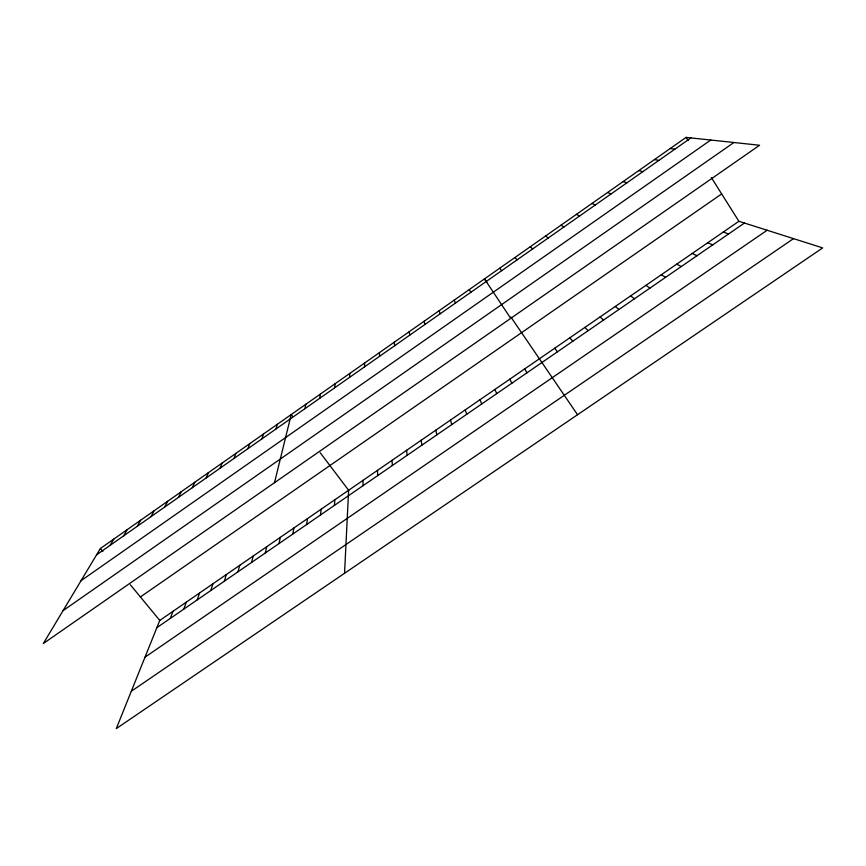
<?xml version="1.0" encoding="UTF-8"?>
<svg xmlns="http://www.w3.org/2000/svg" width="866" height="866" viewBox="0 0 866 866"><rect width="100%" height="100%" fill="white"/><g stroke="black" fill="none" stroke-linecap="round" stroke-linejoin="round"><path stroke-width="1.3" d="M362.984 485.729L363.049 480.316M364.554 366.848L364.597 363.038M344.549 573.281L348.63 490.253L320.182 452.723M349.572 377.36L349.832 373.398M334.406 505.408L334.882 499.736M320.507 514.989L321.167 509.186M334.633 387.838L335.11 383.735M306.64 524.536L307.495 518.615M319.749 398.284L320.442 394.03M292.816 534.051L293.866 528M279.036 543.545L280.281 537.375M304.919 408.687L305.817 404.292M265.299 553.006L266.728 546.706M274.49 482.708L291.236 414.522L292.838 416.643M251.595 562.435L253.218 556.015M237.944 571.841L239.752 565.303M276.016 428.962L277.337 424.286M224.326 581.216L226.318 574.559M261.954 438.824L263.47 434.018M210.752 590.569L212.939 583.781M197.221 599.878L199.581 592.983M247.947 448.653L249.657 443.717M183.722 609.177L186.277 602.151M233.972 458.46L235.877 453.383M170.266 618.443L173.005 611.299M738.893 221.285L159.777 620.424L116.282 728.609L822.7 247.903L738.893 221.285L711.332 177.519M220.04 468.225L222.14 463.029M206.151 477.967L208.446 472.63M192.306 487.688L194.796 482.221M178.504 497.365L181.189 491.769M164.735 507.021L167.614 501.295M151.02 516.645L154.083 510.788M137.348 526.236L140.595 520.26M123.708 535.805L127.15 529.7M110.112 545.331L113.749 539.107M100.38 548.492L43.3 643.546L759.569 145.25L686.078 137.391L100.38 548.492L102.859 551.501M96.559 554.846L690.927 137.911M81.025 580.707L710.759 140.032M63.045 610.649L733.903 142.511M140.389 596.955L721.67 193.93M156.854 627.677L744.435 223.049M145.001 657.175L767.114 230.248M131.296 691.263L793.505 238.637M670.262 148.497L674.852 149.179M654.49 159.561L658.842 160.416M638.783 170.591L642.886 171.609M623.119 181.589L626.984 182.769M723.262 232.056L728.577 233.972M607.51 192.544L611.125 193.887M707.695 242.783L712.761 244.861M591.954 203.467L595.332 204.971M692.172 253.478L697 255.719M676.703 264.141L681.293 266.533M576.442 214.346L579.581 216.013M661.278 274.771L665.629 277.315M560.984 225.192L563.896 227.022M645.906 285.369L650.03 288.064M630.589 295.923L634.475 298.77M545.58 236.007L548.254 237.998M615.315 306.456L618.963 309.454M530.23 246.778L532.666 248.932M600.095 316.945L603.515 320.095M584.918 327.402L588.111 330.693M514.924 257.527L517.132 259.832M569.796 337.827L572.762 341.269M130.322 584.756L159.777 620.424M499.671 268.233L501.641 270.69M554.716 348.219L557.455 351.802M486.779 282.24L484.473 278.906L510.724 318.363M510.875 316.999L577.535 414.727M686.078 137.391L688.124 140.638M524.709 368.894L527.004 372.781M469.318 289.536L470.823 292.307M509.782 379.189L511.849 383.216M494.897 389.451L496.748 393.619M454.206 300.145L455.494 303.068M480.056 399.67L481.691 403.978M439.149 310.71L440.209 313.784M465.269 409.867L466.687 414.316M450.526 420.032L451.727 424.621M424.145 321.243L424.979 324.469M435.836 430.153L436.821 434.884M409.185 331.743L409.802 335.11M421.179 440.253L421.959 445.124M406.587 450.32L407.139 455.321M394.279 342.211L394.669 345.729M392.027 460.355L392.374 465.486M379.416 352.635L379.589 356.305M377.511 470.346L377.652 475.629"/></g></svg>
